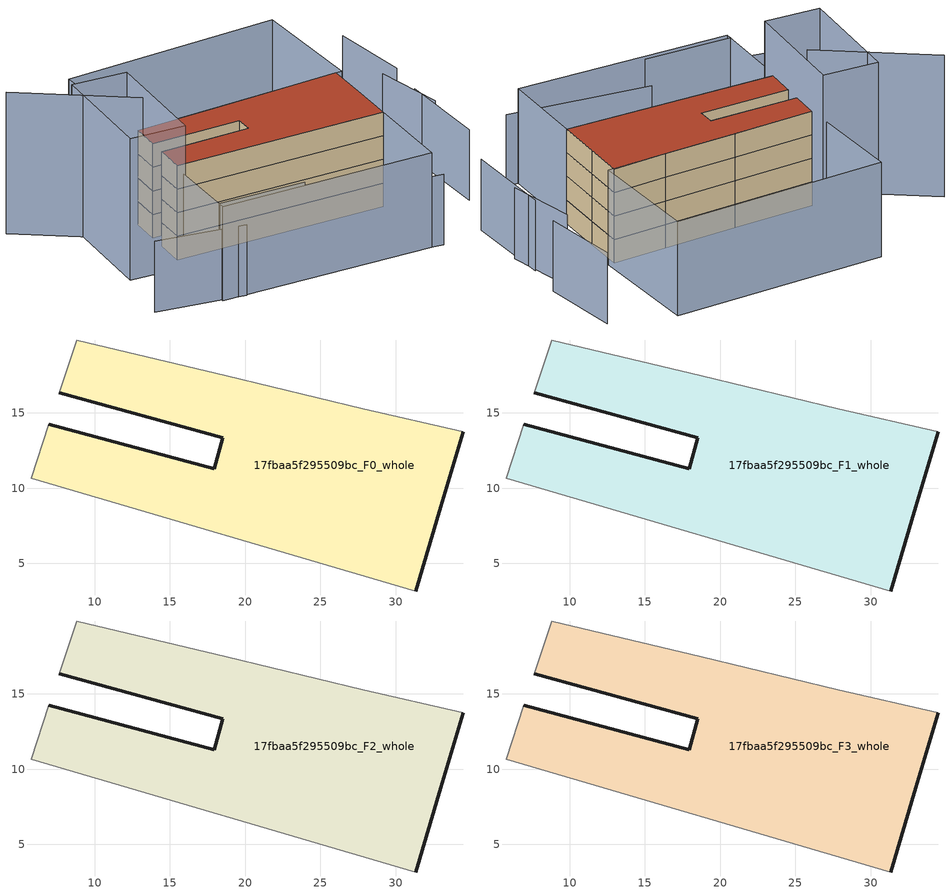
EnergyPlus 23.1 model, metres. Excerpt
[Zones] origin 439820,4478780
17fbaa5f295509bc_F0_whole
 floor ground (EU_floor_Construction): 34.48,13.76 32.99,8.77 31.33,3.17 5.8,10.66 6.95,14.24 17.95,11.28 18.51,13.34 7.65,16.34 8.82,19.83 18.76,17.47 27.8,15.29 z0
 wall outside (EU_wall_Construction): 31.33,3.17 32.99,8.77 34.48,13.76 / 7.65,16.34 18.51,13.34 17.95,11.28 6.95,14.24 z0:3
 wall adiabatic (EU_wall_Construction): 34.48,13.76 27.8,15.29 18.76,17.47 8.82,19.83 7.65,16.34 / 6.95,14.24 5.8,10.66 31.33,3.17 z0:3
17fbaa5f295509bc_F1_whole
 floor to 17fbaa5f295509bc_F0_whole (EU_floor_Construction): 34.48,13.76 32.99,8.77 31.33,3.17 5.8,10.66 6.95,14.24 17.95,11.28 18.51,13.34 7.65,16.34 8.82,19.83 18.76,17.47 27.8,15.29 z3
 wall outside (EU_wall_Construction): 31.33,3.17 32.99,8.77 34.48,13.76 / 7.65,16.34 18.51,13.34 17.95,11.28 6.95,14.24 z3:6
 wall adiabatic (EU_wall_Construction): 34.48,13.76 27.8,15.29 18.76,17.47 8.82,19.83 7.65,16.34 / 6.95,14.24 5.8,10.66 31.33,3.17 z3:6
17fbaa5f295509bc_F2_whole
 floor to 17fbaa5f295509bc_F1_whole (EU_floor_Construction): 34.48,13.76 32.99,8.77 31.33,3.17 5.8,10.66 6.95,14.24 17.95,11.28 18.51,13.34 7.65,16.34 8.82,19.83 18.76,17.47 27.8,15.29 z6
 wall outside (EU_wall_Construction): 31.33,3.17 32.99,8.77 34.48,13.76 / 7.65,16.34 18.51,13.34 17.95,11.28 6.95,14.24 z6:9
 wall adiabatic (EU_wall_Construction): 34.48,13.76 27.8,15.29 18.76,17.47 8.82,19.83 7.65,16.34 / 6.95,14.24 5.8,10.66 31.33,3.17 z6:9
17fbaa5f295509bc_F3_whole
 floor to 17fbaa5f295509bc_F2_whole (EU_floor_Construction): 34.48,13.76 32.99,8.77 31.33,3.17 5.8,10.66 6.95,14.24 17.95,11.28 18.51,13.34 7.65,16.34 8.82,19.83 18.76,17.47 27.8,15.29 z9
 wall outside (EU_wall_Construction): 31.33,3.17 32.99,8.77 34.48,13.76 / 7.65,16.34 18.51,13.34 17.95,11.28 6.95,14.24 z9:12
 wall adiabatic (EU_wall_Construction): 34.48,13.76 27.8,15.29 18.76,17.47 8.82,19.83 7.65,16.34 / 6.95,14.24 5.8,10.66 31.33,3.17 z9:12
 roof outside (EU_roof_Construction): 31.33,3.17 32.99,8.77 34.48,13.76 27.8,15.29 18.76,17.47 8.82,19.83 7.65,16.34 18.51,13.34 17.95,11.28 6.95,14.24 5.8,10.66 z12
shading: 2.46,0.76 12.95,-2.43 / 31.33,3.17 28.13,-7.63 / 28.13,-7.63 2.29,0.02 / 2.29,0.02 5.49,10.82 / 5.49,10.82 31.33,3.17 / 35.18,13.52 8.82,19.83 / 8.82,19.83 12.24,34.12 / 12.24,34.12 38.6,27.81 / 38.6,27.81 35.18,13.52 z0:12; 12.94,-1.45 29.47,-8.17 / -4.99,3.59 5.16,-0.97 / 39.2,-2.65 42.01,8.7 / 41.5,4.95 42.05,13.75 / 44.11,13.62 45.46,23.46 z0:9; -3.16,28.9 6.73,17 / 9.87,22.63 5.14,8.74 / 5.14,8.74 -1.43,10.98 / -1.43,10.98 3.29,24.86 / 3.29,24.86 9.87,22.63 z0:18
[Building]
EU S2 Campaign: North Axis=0; Terrain=City; Solar Distribution=FullExterior
[Site:Location]
Madrid: Latitude=40.5; Longitude=-3.5; Time Zone=1; Elevation=609
[SizingPeriod:WeatherFileDays]
AnnualSizingPeriod: Begin Month=1; Begin Day of Month=1; End Month=12; End Day of Month=31; Day of Week for Start Day=Monday; Use Weather File Daylight Saving Period=No; Use Weather File Rain and Snow Indicators=No
[MATERIAL]
EU_InternalMass_Material: Roughness=MediumRough; Thickness=0.1; Conductivity=1; Density=1800; Specific Heat=900; Thermal Absorptance=0.9; Solar Absorptance=0.7; Visible Absorptance=0.7
[MATERIAL:NOMASS] Roughness=MediumRough; Thermal Absorptance=0.9; Solar Absorptance=0.7; Visible Absorptance=0.7
Name | Thermal Resistance
EU_wall_NoMass | 0.419739
EU_roof_NoMass | 0.352165
EU_floor_NoMass | 0.608284
[CONSTRUCTION]
EU_wall_Construction: EU_wall_NoMass
EU_roof_Construction: EU_roof_NoMass
EU_floor_Construction: EU_floor_NoMass
EU_InternalMass_Construction: EU_InternalMass_Material
[ZONE] Type=1; Multiplier=1; Ceiling Height=autocalculate; Floor Area=autocalculate; Part of Total Floor Area=Yes
Name | Volume
17fbaa5f295509bc_F0_whole | 746.735
17fbaa5f295509bc_F1_whole; 17fbaa5f295509bc_F2_whole; 17fbaa5f295509bc_F3_whole | 746.734
[INTERNALMASS] Construction=EU_InternalMass_Construction; Surface Area=234.644
Name | Zone or ZoneList
17fbaa5f295509bc_F0_whole_EU_InternalMass | 17fbaa5f295509bc_F0_whole
17fbaa5f295509bc_F1_whole_EU_InternalMass | 17fbaa5f295509bc_F1_whole
17fbaa5f295509bc_F2_whole_EU_InternalMass | 17fbaa5f295509bc_F2_whole
17fbaa5f295509bc_F3_whole_EU_InternalMass | 17fbaa5f295509bc_F3_whole
[OTHEREQUIPMENT] Fuel Type=Electricity; Design Level Calculation Method=Watts/Area; Power per Zone Floor Area=1; Fraction Latent=0; Fraction Radiant=0; Fraction Lost=0; Carbon Dioxide Generation Rate=0; EndUse Subcategory=EU_Step8_InternalGains
Name | Zone or ZoneList or Space or SpaceList | Schedule
EU_Step8_InternalGain_17fbaa5f295509bc_F0_whole_f000 | 17fbaa5f295509bc_F0_whole | EU_Step8_GainSchedule_17fbaa5f295509bc_F0_whole_f000
EU_Step8_InternalGain_17fbaa5f295509bc_F1_whole_f000 | 17fbaa5f295509bc_F1_whole | EU_Step8_GainSchedule_17fbaa5f295509bc_F1_whole_f000
EU_Step8_InternalGain_17fbaa5f295509bc_F2_whole_f000 | 17fbaa5f295509bc_F2_whole | EU_Step8_GainSchedule_17fbaa5f295509bc_F2_whole_f000
EU_Step8_InternalGain_17fbaa5f295509bc_F3_whole_f000 | 17fbaa5f295509bc_F3_whole | EU_Step8_GainSchedule_17fbaa5f295509bc_F3_whole_f000
[ZONEVENTILATION:DESIGNFLOWRATE] Schedule=EU_AlwaysOn; Design Flow Rate Calculation Method=AirChanges/Hour; Air Changes per Hour=0.703302; Ventilation Type=Natural; Fan Pressure Rise=0; Fan Total Efficiency=1; Constant Term Coefficient=1; Temperature Term Coefficient=0; Velocity Term Coefficient=0; Velocity Squared Term Coefficient=0; Minimum Indoor Temperature=-100; Maximum Indoor Temperature=100; Delta Temperature=-100; Minimum Outdoor Temperature=-100; Maximum Outdoor Temperature=100; Maximum Wind Speed=40
Name | Zone or ZoneList or Space or SpaceList
EU_ConstantAir_17fbaa5f295509bc_F0_whole | 17fbaa5f295509bc_F0_whole
EU_ConstantAir_17fbaa5f295509bc_F1_whole | 17fbaa5f295509bc_F1_whole
EU_ConstantAir_17fbaa5f295509bc_F2_whole | 17fbaa5f295509bc_F2_whole
EU_ConstantAir_17fbaa5f295509bc_F3_whole | 17fbaa5f295509bc_F3_whole
[HVACTEMPLATE:THERMOSTAT] Constant Heating Setpoint=20; Constant Cooling Setpoint=50
EU_HeatOnly_17fbaa5f295509bc_F0_whole; EU_HeatOnly_17fbaa5f295509bc_F1_whole; EU_HeatOnly_17fbaa5f295509bc_F2_whole; EU_HeatOnly_17fbaa5f295509bc_F3_whole
[HVACTEMPLATE:ZONE:IDEALLOADSAIRSYSTEM] System Availability Schedule=EU_AlwaysOn; Maximum Heating Supply Air Temperature=50; Minimum Cooling Supply Air Temperature=13; Maximum Heating Supply Air Humidity Ratio=0.0156; Minimum Cooling Supply Air Humidity Ratio=0.0077; Heating Limit=NoLimit; Cooling Limit=NoLimit; Heating Availability Schedule=EU_AlwaysOn; Cooling Availability Schedule=EU_CoolingOff; Dehumidification Control Type=ConstantSensibleHeatRatio; Cooling Sensible Heat Ratio=0.7; Dehumidification Setpoint=60; Humidification Control Type=None; Humidification Setpoint=30; Outdoor Air Method=None; Outdoor Air Flow Rate per Person=0.00944; Outdoor Air Flow Rate per Zone Floor Area=0; Outdoor Air Flow Rate per Zone=0; Demand Controlled Ventilation Type=None; Outdoor Air Economizer Type=NoEconomizer; Heat Recovery Type=None; Sensible Heat Recovery Effectiveness=0.7; Latent Heat Recovery Effectiveness=0.65
Name | Template Thermostat
17fbaa5f295509bc_F0_whole | EU_HeatOnly_17fbaa5f295509bc_F0_whole
17fbaa5f295509bc_F1_whole | EU_HeatOnly_17fbaa5f295509bc_F1_whole
17fbaa5f295509bc_F2_whole | EU_HeatOnly_17fbaa5f295509bc_F2_whole
17fbaa5f295509bc_F3_whole | EU_HeatOnly_17fbaa5f295509bc_F3_whole
[SIZING:ZONE] Zone Cooling Design Supply Air Temperature Input Method=SupplyAirTemperature; Zone Cooling Design Supply Air Temperature=13; Zone Heating Design Supply Air Temperature Input Method=SupplyAirTemperature; Zone Heating Design Supply Air Temperature=50; Zone Cooling Design Supply Air Humidity Ratio=0.008; Zone Heating Design Supply Air Humidity Ratio=0.008; Cooling Design Air Flow Method=DesignDay; Cooling Design Air Flow Rate=0; Cooling Minimum Air Flow per Zone Floor Area=0.000762; Cooling Minimum Air Flow=0; Cooling Minimum Air Flow Fraction=0.2; Heating Design Air Flow Method=DesignDay; Heating Design Air Flow Rate=0; Heating Maximum Air Flow per Zone Floor Area=0.002032; Heating Maximum Air Flow=0.141576; Heating Maximum Air Flow Fraction=0.3; Account for Dedicated Outdoor Air System=No; Dedicated Outdoor Air System Control Strategy=NeutralSupplyAir; Dedicated Outdoor Air Low Setpoint Temperature for Design=autosize; Dedicated Outdoor Air High Setpoint Temperature for Design=autosize; Zone Load Sizing Method=Sensible Load Only No Latent Load; Zone Latent Cooling Design Supply Air Humidity Ratio Input Method=HumidityRatioDifference; Zone Cooling Design Supply Air Humidity Ratio Difference=0.005; Zone Latent Heating Design Supply Air Humidity Ratio Input Method=HumidityRatioDifference; Zone Humidification Design Supply Air Humidity Ratio Difference=0.005
17fbaa5f295509bc_F0_whole; 17fbaa5f295509bc_F1_whole; 17fbaa5f295509bc_F2_whole; 17fbaa5f295509bc_F3_whole
[SCHEDULE:CONSTANT]
Name | Hourly Value
EU_AlwaysOn | 1
EU_CoolingOff | 0
[SCHEDULE:FILE] Column Number=1; Rows to Skip at Top=0; Number of Hours of Data=8760; Column Separator=Comma; Interpolate to Timestep=No; Minutes per Item=60; Adjust Schedule for Daylight Savings=Yes
Name | File
EU_Step8_GainSchedule_17fbaa5f295509bc_F0_whole_f000 | ../../schedules/17fbaa5f295509bc/17fbaa5f295509bc_F0_whole_f000_gain.csv
EU_Step8_GainSchedule_17fbaa5f295509bc_F1_whole_f000 | ../../schedules/17fbaa5f295509bc/17fbaa5f295509bc_F1_whole_f000_gain.csv
EU_Step8_GainSchedule_17fbaa5f295509bc_F2_whole_f000 | ../../schedules/17fbaa5f295509bc/17fbaa5f295509bc_F2_whole_f000_gain.csv
EU_Step8_GainSchedule_17fbaa5f295509bc_F3_whole_f000 | ../../schedules/17fbaa5f295509bc/17fbaa5f295509bc_F3_whole_f000_gain.csv
